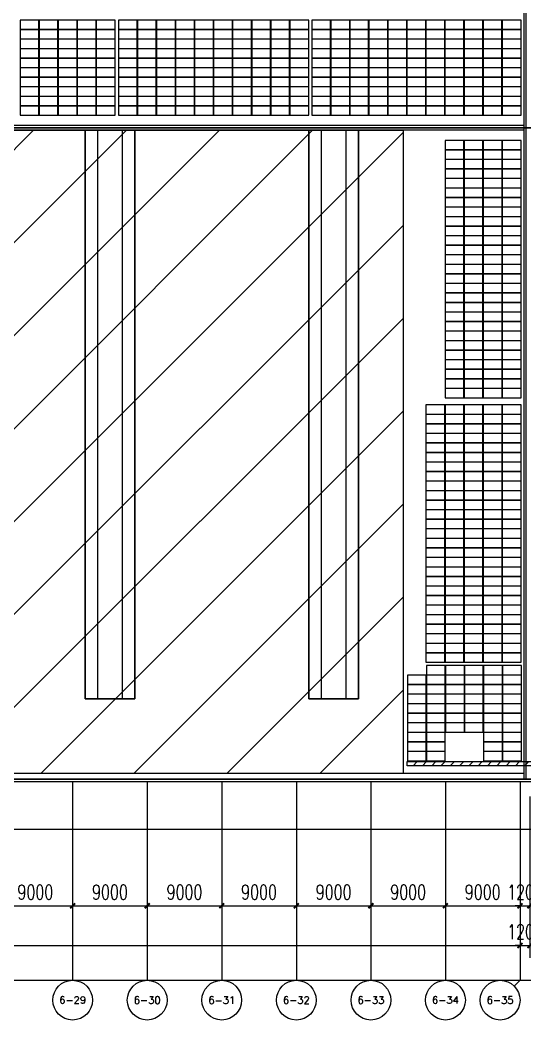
# Model space of a CAD drawing. Header units: millimetres. Extents: x 1218 to 2690, y 1163 to 1758.
# Drawn here: x 2329.3 to 2390.2, y 1307.3 to 1428.2 of the extents above; entities that cross this region are included whole.
import ezdxf
from ezdxf.enums import TextEntityAlignment as Align

# ---------------------------------------------------------------- set-up
doc = ezdxf.new("R2010")
doc.units = ezdxf.units.MM
for name, color, linetype in [('AXIS', 3, 'Continuous'), ('AXIS_TEXT', 7, 'Continuous'), ('PUB_DIM', 3, 'Continuous'), ('WALL', 9, 'Continuous'), ('单元区域外轮廓', 7, 'ByLayer'), ('屋脊线', 7, 'ByLayer'), ('电缆通道', 7, 'ByLayer'), ('组件', 7, 'ByLayer'), ('运维走道板', 1, 'Continuous'), ('障碍物', 7, 'ByLayer')]:
    doc.layers.add(name, color=color, linetype=linetype)
doc.styles.add('_TCH_AXIS', font='COMPLEX', dxfattribs={"bigfont": 'GBCBIG'})
doc.styles.add('_TCH_DIM_T3', font='SIMPLEX', dxfattribs={"width": 0.705882, "bigfont": 'GBCBIG'})
doc.styles.add('COMPLEX', font='COMPLEX')
doc.dimstyles.new('_TCH_ARCH&&600', dxfattribs={"dimtxt": 1785, "dimasz": 600, "dimexe": 1500, "dimexo": 1800, "dimgap": 757.5, "dimtad": 1, "dimdec": 0, "dimtxsty": '_TCH_DIM_T3', "dimblk": 'ARCHTICK', "dimcen": 2.5, "dimclrt": 7, "dimazin": 2, "dimtfac": 1, "dimtdec": 0, "dimtix": 1, "dimtmove": 2, "dimatfit": 3})

# ---------------------------------------------------------------- blocks, each defined once
blk = doc.blocks.new('_ArchTick')
at = {"color": 0, "linetype": 'ByBlock', "const_width": 0.4}
blk.add_lwpolyline([(-0.5, -0.5), (0.5, 0.5)], dxfattribs=at)
blk = doc.blocks.new('*D368')
at = {"layer": 'AXIS', "color": 0, "lineweight": -2, "transparency": 16777216}
for p, q in [((876160, 1863304), (876160, 1843804)), ((1182160, 1863304), (1182160, 1843804)), ((876160, 1845304), (1182160, 1845304))]:
    blk.add_line(p, q, dxfattribs=at)
at = {"layer": 'Defpoints', "color": 0, "transparency": 16777216}
for p in [(876160, 1865104), (1182160, 1865104), (1182160, 1845304)]:
    blk.add_point(p, dxfattribs=at)
at = {"layer": 'AXIS', "color": 0, "lineweight": -2, "transparency": 16777216, "xscale": 600, "yscale": 600, "zscale": 600, "rotation": 180}
blk.add_blockref('_ArchTick', (876160, 1845304), dxfattribs=at)
at = {"layer": 'AXIS', "color": 0, "lineweight": -2, "transparency": 16777216, "xscale": 600, "yscale": 600, "zscale": 600}
blk.add_blockref('_ArchTick', (1182160, 1845304), dxfattribs=at)
at = {"layer": 'AXIS', "color": 7, "transparency": 16777216, "insert": (1029160, 1846954), "char_height": 1785, "attachment_point": 5, "style": '_TCH_DIM_T3'}
blk.add_mtext('\\A1;306000', dxfattribs=at)
blk = doc.blocks.new('*D64')
at = {"layer": 'AXIS', "color": 0, "lineweight": -2, "transparency": 16777216}
for p, q in [((1119160, 1863304), (1119160, 1848604)), ((1128160, 1863304), (1128160, 1848604)), ((1119160, 1850104), (1128160, 1850104))]:
    blk.add_line(p, q, dxfattribs=at)
at = {"layer": 'Defpoints', "color": 0, "transparency": 16777216}
for p in [(1119160, 1865104), (1128160, 1865104), (1128160, 1850104)]:
    blk.add_point(p, dxfattribs=at)
at = {"layer": 'AXIS', "color": 0, "lineweight": -2, "transparency": 16777216, "xscale": 600, "yscale": 600, "zscale": 600, "rotation": 180}
blk.add_blockref('_ArchTick', (1119160, 1850104), dxfattribs=at)
at = {"layer": 'AXIS', "color": 0, "lineweight": -2, "transparency": 16777216, "xscale": 600, "yscale": 600, "zscale": 600}
blk.add_blockref('_ArchTick', (1128160, 1850104), dxfattribs=at)
at = {"layer": 'AXIS', "color": 7, "transparency": 16777216, "insert": (1123660, 1851754), "char_height": 1785, "attachment_point": 5, "style": '_TCH_DIM_T3'}
blk.add_mtext('\\A1;9000', dxfattribs=at)
blk = doc.blocks.new('*D65')
at = {"layer": 'AXIS', "color": 0, "lineweight": -2, "transparency": 16777216}
for p, q in [((1128160, 1863304), (1128160, 1848604)), ((1137160, 1863304), (1137160, 1848604)), ((1128160, 1850104), (1137160, 1850104))]:
    blk.add_line(p, q, dxfattribs=at)
at = {"layer": 'Defpoints', "color": 0, "transparency": 16777216}
for p in [(1128160, 1865104), (1137160, 1865104), (1137160, 1850104)]:
    blk.add_point(p, dxfattribs=at)
at = {"layer": 'AXIS', "color": 0, "lineweight": -2, "transparency": 16777216, "xscale": 600, "yscale": 600, "zscale": 600, "rotation": 180}
blk.add_blockref('_ArchTick', (1128160, 1850104), dxfattribs=at)
at = {"layer": 'AXIS', "color": 0, "lineweight": -2, "transparency": 16777216, "xscale": 600, "yscale": 600, "zscale": 600}
blk.add_blockref('_ArchTick', (1137160, 1850104), dxfattribs=at)
at = {"layer": 'AXIS', "color": 7, "transparency": 16777216, "insert": (1132660, 1851754), "char_height": 1785, "attachment_point": 5, "style": '_TCH_DIM_T3'}
blk.add_mtext('\\A1;9000', dxfattribs=at)
blk = doc.blocks.new('*D66')
at = {"layer": 'AXIS', "color": 0, "lineweight": -2, "transparency": 16777216}
for p, q in [((1137160, 1863304), (1137160, 1848604)), ((1146160, 1863304), (1146160, 1848604)), ((1137160, 1850104), (1146160, 1850104))]:
    blk.add_line(p, q, dxfattribs=at)
at = {"layer": 'Defpoints', "color": 0, "transparency": 16777216}
for p in [(1137160, 1865104), (1146160, 1865104), (1146160, 1850104)]:
    blk.add_point(p, dxfattribs=at)
at = {"layer": 'AXIS', "color": 0, "lineweight": -2, "transparency": 16777216, "xscale": 600, "yscale": 600, "zscale": 600, "rotation": 180}
blk.add_blockref('_ArchTick', (1137160, 1850104), dxfattribs=at)
at = {"layer": 'AXIS', "color": 0, "lineweight": -2, "transparency": 16777216, "xscale": 600, "yscale": 600, "zscale": 600}
blk.add_blockref('_ArchTick', (1146160, 1850104), dxfattribs=at)
at = {"layer": 'AXIS', "color": 7, "transparency": 16777216, "insert": (1141660, 1851754), "char_height": 1785, "attachment_point": 5, "style": '_TCH_DIM_T3'}
blk.add_mtext('\\A1;9000', dxfattribs=at)
blk = doc.blocks.new('*D67')
at = {"layer": 'AXIS', "color": 0, "lineweight": -2, "transparency": 16777216}
for p, q in [((1146160, 1863304), (1146160, 1848604)), ((1155160, 1863304), (1155160, 1848604)), ((1146160, 1850104), (1155160, 1850104))]:
    blk.add_line(p, q, dxfattribs=at)
at = {"layer": 'Defpoints', "color": 0, "transparency": 16777216}
for p in [(1146160, 1865104), (1155160, 1865104), (1155160, 1850104)]:
    blk.add_point(p, dxfattribs=at)
at = {"layer": 'AXIS', "color": 0, "lineweight": -2, "transparency": 16777216, "xscale": 600, "yscale": 600, "zscale": 600, "rotation": 180}
blk.add_blockref('_ArchTick', (1146160, 1850104), dxfattribs=at)
at = {"layer": 'AXIS', "color": 0, "lineweight": -2, "transparency": 16777216, "xscale": 600, "yscale": 600, "zscale": 600}
blk.add_blockref('_ArchTick', (1155160, 1850104), dxfattribs=at)
at = {"layer": 'AXIS', "color": 7, "transparency": 16777216, "insert": (1150660, 1851754), "char_height": 1785, "attachment_point": 5, "style": '_TCH_DIM_T3'}
blk.add_mtext('\\A1;9000', dxfattribs=at)
blk = doc.blocks.new('*D68')
at = {"layer": 'AXIS', "color": 0, "lineweight": -2, "transparency": 16777216}
for p, q in [((1155160, 1863304), (1155160, 1848604)), ((1164160, 1863304), (1164160, 1848604)), ((1155160, 1850104), (1164160, 1850104))]:
    blk.add_line(p, q, dxfattribs=at)
at = {"layer": 'Defpoints', "color": 0, "transparency": 16777216}
for p in [(1155160, 1865104), (1164160, 1865104), (1164160, 1850104)]:
    blk.add_point(p, dxfattribs=at)
at = {"layer": 'AXIS', "color": 0, "lineweight": -2, "transparency": 16777216, "xscale": 600, "yscale": 600, "zscale": 600, "rotation": 180}
blk.add_blockref('_ArchTick', (1155160, 1850104), dxfattribs=at)
at = {"layer": 'AXIS', "color": 0, "lineweight": -2, "transparency": 16777216, "xscale": 600, "yscale": 600, "zscale": 600}
blk.add_blockref('_ArchTick', (1164160, 1850104), dxfattribs=at)
at = {"layer": 'AXIS', "color": 7, "transparency": 16777216, "insert": (1159660, 1851754), "char_height": 1785, "attachment_point": 5, "style": '_TCH_DIM_T3'}
blk.add_mtext('\\A1;9000', dxfattribs=at)
blk = doc.blocks.new('*D69')
at = {"layer": 'AXIS', "color": 0, "lineweight": -2, "transparency": 16777216}
for p, q in [((1164160, 1863304), (1164160, 1848604)), ((1173160, 1863304), (1173160, 1848604)), ((1164160, 1850104), (1173160, 1850104))]:
    blk.add_line(p, q, dxfattribs=at)
at = {"layer": 'Defpoints', "color": 0, "transparency": 16777216}
for p in [(1164160, 1865104), (1173160, 1865104), (1173160, 1850104)]:
    blk.add_point(p, dxfattribs=at)
at = {"layer": 'AXIS', "color": 0, "lineweight": -2, "transparency": 16777216, "xscale": 600, "yscale": 600, "zscale": 600, "rotation": 180}
blk.add_blockref('_ArchTick', (1164160, 1850104), dxfattribs=at)
at = {"layer": 'AXIS', "color": 0, "lineweight": -2, "transparency": 16777216, "xscale": 600, "yscale": 600, "zscale": 600}
blk.add_blockref('_ArchTick', (1173160, 1850104), dxfattribs=at)
at = {"layer": 'AXIS', "color": 7, "transparency": 16777216, "insert": (1168660, 1851754), "char_height": 1785, "attachment_point": 5, "style": '_TCH_DIM_T3'}
blk.add_mtext('\\A1;9000', dxfattribs=at)
blk = doc.blocks.new('*D70')
at = {"layer": 'AXIS', "color": 0, "lineweight": -2, "transparency": 16777216}
for p, q in [((1173160, 1863304), (1173160, 1848604)), ((1182160, 1863304), (1182160, 1848604)), ((1173160, 1850104), (1182160, 1850104))]:
    blk.add_line(p, q, dxfattribs=at)
at = {"layer": 'Defpoints', "color": 0, "transparency": 16777216}
for p in [(1173160, 1865104), (1182160, 1865104), (1182160, 1850104)]:
    blk.add_point(p, dxfattribs=at)
at = {"layer": 'AXIS', "color": 0, "lineweight": -2, "transparency": 16777216, "xscale": 600, "yscale": 600, "zscale": 600, "rotation": 180}
blk.add_blockref('_ArchTick', (1173160, 1850104), dxfattribs=at)
at = {"layer": 'AXIS', "color": 0, "lineweight": -2, "transparency": 16777216, "xscale": 600, "yscale": 600, "zscale": 600}
blk.add_blockref('_ArchTick', (1182160, 1850104), dxfattribs=at)
at = {"layer": 'AXIS', "color": 7, "transparency": 16777216, "insert": (1177660, 1851754), "char_height": 1785, "attachment_point": 5, "style": '_TCH_DIM_T3'}
blk.add_mtext('\\A1;9000', dxfattribs=at)
blk = doc.blocks.new('*D128')
at = {"layer": 'Defpoints', "color": 0, "transparency": 16777216}
for p in [(1182160, 1865104), (1183360, 1865104), (1183360, 1850104)]:
    blk.add_point(p, dxfattribs=at)
at = {"layer": 'PUB_DIM', "color": 0, "lineweight": -2, "transparency": 16777216}
for p, q in [((1182160, 1863304), (1182160, 1848604)), ((1183360, 1863304), (1183360, 1848604)), ((1182160, 1850104), (1181560, 1850104)), ((1182160, 1850104), (1183360, 1850104)), ((1183360, 1850104), (1183960, 1850104))]:
    blk.add_line(p, q, dxfattribs=at)
at = {"layer": 'PUB_DIM', "color": 0, "lineweight": -2, "transparency": 16777216, "xscale": 600, "yscale": 600, "zscale": 600}
blk.add_blockref('_ArchTick', (1182160, 1850104), dxfattribs=at)
at = {"layer": 'PUB_DIM', "color": 0, "lineweight": -2, "transparency": 16777216, "xscale": 600, "yscale": 600, "zscale": 600, "rotation": 180}
blk.add_blockref('_ArchTick', (1183360, 1850104), dxfattribs=at)
at = {"layer": 'PUB_DIM', "color": 7, "transparency": 16777216, "insert": (1182760, 1851754), "char_height": 1785, "attachment_point": 5, "style": '_TCH_DIM_T3'}
blk.add_mtext('\\A1;1200', dxfattribs=at)
blk = doc.blocks.new('*D129')
at = {"layer": 'Defpoints', "color": 0, "transparency": 16777216}
for p in [(1182160, 1865104), (1183360, 1865104), (1183360, 1845304)]:
    blk.add_point(p, dxfattribs=at)
at = {"layer": 'PUB_DIM', "color": 0, "lineweight": -2, "transparency": 16777216}
for p, q in [((1182160, 1863304), (1182160, 1843804)), ((1183360, 1863304), (1183360, 1843804)), ((1182160, 1845304), (1181560, 1845304)), ((1182160, 1845304), (1183360, 1845304)), ((1183360, 1845304), (1183960, 1845304))]:
    blk.add_line(p, q, dxfattribs=at)
at = {"layer": 'PUB_DIM', "color": 0, "lineweight": -2, "transparency": 16777216, "xscale": 600, "yscale": 600, "zscale": 600}
blk.add_blockref('_ArchTick', (1182160, 1845304), dxfattribs=at)
at = {"layer": 'PUB_DIM', "color": 0, "lineweight": -2, "transparency": 16777216, "xscale": 600, "yscale": 600, "zscale": 600, "rotation": 180}
blk.add_blockref('_ArchTick', (1183360, 1845304), dxfattribs=at)
at = {"layer": 'PUB_DIM', "color": 7, "transparency": 16777216, "insert": (1182760, 1846954), "char_height": 1785, "attachment_point": 5, "style": '_TCH_DIM_T3'}
blk.add_mtext('\\A1;1200', dxfattribs=at)
blk = doc.blocks.new('*D152')
at = {"layer": 'Defpoints', "color": 0, "transparency": 16777216}
for p in [(78160, 1865104), (1243360, 1865104), (1243360, 1841104)]:
    blk.add_point(p, dxfattribs=at)
at = {"layer": 'PUB_DIM', "color": 0, "lineweight": -2, "transparency": 16777216}
for p, q in [((78160, 1863304), (78160, 1839604)), ((1243360, 1863304), (1243360, 1839604)), ((78160, 1841104), (1243360, 1841104))]:
    blk.add_line(p, q, dxfattribs=at)
at = {"layer": 'PUB_DIM', "color": 0, "lineweight": -2, "transparency": 16777216, "xscale": 600, "yscale": 600, "zscale": 600, "rotation": 180}
blk.add_blockref('_ArchTick', (78160, 1841104), dxfattribs=at)
at = {"layer": 'PUB_DIM', "color": 0, "lineweight": -2, "transparency": 16777216, "xscale": 600, "yscale": 600, "zscale": 600}
blk.add_blockref('_ArchTick', (1243360, 1841104), dxfattribs=at)
at = {"layer": 'PUB_DIM', "color": 7, "transparency": 16777216, "insert": (660760, 1842754), "char_height": 1785, "attachment_point": 5, "style": '_TCH_DIM_T3'}
blk.add_mtext('\\A1;1165200', dxfattribs=at)
blk = doc.blocks.new('_AXISO')
blk.add_circle((0, 0), 0.5)
at = {"layer": 'AXIS_TEXT', "style": 'COMPLEX', "width": 1.041667}
blk.add_attdef('A', text='', height=0.56, dxfattribs=at).set_placement((-0.25, -0.28), (0.25, -0.28), align=Align.FIT)
blk = doc.blocks.new('*D483')
at = {"layer": 'AXIS', "color": 0, "lineweight": -2, "transparency": 16777216}
for p, q in [((876160, 1863304), (876160, 1843804)), ((1182160, 1863304), (1182160, 1843804)), ((876160, 1845304), (1182160, 1845304))]:
    blk.add_line(p, q, dxfattribs=at)
at = {"layer": 'Defpoints', "color": 0, "transparency": 16777216}
for p in [(876160, 1865104), (1182160, 1865104), (1182160, 1845304)]:
    blk.add_point(p, dxfattribs=at)
at = {"layer": 'AXIS', "color": 0, "lineweight": -2, "transparency": 16777216, "xscale": 600, "yscale": 600, "zscale": 600, "rotation": 180}
blk.add_blockref('_ArchTick', (876160, 1845304), dxfattribs=at)
at = {"layer": 'AXIS', "color": 0, "lineweight": -2, "transparency": 16777216, "xscale": 600, "yscale": 600, "zscale": 600}
blk.add_blockref('_ArchTick', (1182160, 1845304), dxfattribs=at)
at = {"layer": 'AXIS', "color": 7, "transparency": 16777216, "insert": (1029160, 1846954), "char_height": 1785, "attachment_point": 5, "style": '_TCH_DIM_T3'}
blk.add_mtext('\\A1;306000', dxfattribs=at)
blk = doc.blocks.new('*D511')
at = {"layer": 'AXIS', "color": 0, "lineweight": -2, "transparency": 16777216}
for p, q in [((1119160, 1863304), (1119160, 1848604)), ((1128160, 1863304), (1128160, 1848604)), ((1119160, 1850104), (1128160, 1850104))]:
    blk.add_line(p, q, dxfattribs=at)
at = {"layer": 'Defpoints', "color": 0, "transparency": 16777216}
for p in [(1119160, 1865104), (1128160, 1865104), (1128160, 1850104)]:
    blk.add_point(p, dxfattribs=at)
at = {"layer": 'AXIS', "color": 0, "lineweight": -2, "transparency": 16777216, "xscale": 600, "yscale": 600, "zscale": 600, "rotation": 180}
blk.add_blockref('_ArchTick', (1119160, 1850104), dxfattribs=at)
at = {"layer": 'AXIS', "color": 0, "lineweight": -2, "transparency": 16777216, "xscale": 600, "yscale": 600, "zscale": 600}
blk.add_blockref('_ArchTick', (1128160, 1850104), dxfattribs=at)
at = {"layer": 'AXIS', "color": 7, "transparency": 16777216, "insert": (1123660, 1851754), "char_height": 1785, "attachment_point": 5, "style": '_TCH_DIM_T3'}
blk.add_mtext('\\A1;9000', dxfattribs=at)
blk = doc.blocks.new('*D512')
at = {"layer": 'AXIS', "color": 0, "lineweight": -2, "transparency": 16777216}
for p, q in [((1128160, 1863304), (1128160, 1848604)), ((1137160, 1863304), (1137160, 1848604)), ((1128160, 1850104), (1137160, 1850104))]:
    blk.add_line(p, q, dxfattribs=at)
at = {"layer": 'Defpoints', "color": 0, "transparency": 16777216}
for p in [(1128160, 1865104), (1137160, 1865104), (1137160, 1850104)]:
    blk.add_point(p, dxfattribs=at)
at = {"layer": 'AXIS', "color": 0, "lineweight": -2, "transparency": 16777216, "xscale": 600, "yscale": 600, "zscale": 600, "rotation": 180}
blk.add_blockref('_ArchTick', (1128160, 1850104), dxfattribs=at)
at = {"layer": 'AXIS', "color": 0, "lineweight": -2, "transparency": 16777216, "xscale": 600, "yscale": 600, "zscale": 600}
blk.add_blockref('_ArchTick', (1137160, 1850104), dxfattribs=at)
at = {"layer": 'AXIS', "color": 7, "transparency": 16777216, "insert": (1132660, 1851754), "char_height": 1785, "attachment_point": 5, "style": '_TCH_DIM_T3'}
blk.add_mtext('\\A1;9000', dxfattribs=at)
blk = doc.blocks.new('*D513')
at = {"layer": 'AXIS', "color": 0, "lineweight": -2, "transparency": 16777216}
for p, q in [((1137160, 1863304), (1137160, 1848604)), ((1146160, 1863304), (1146160, 1848604)), ((1137160, 1850104), (1146160, 1850104))]:
    blk.add_line(p, q, dxfattribs=at)
at = {"layer": 'Defpoints', "color": 0, "transparency": 16777216}
for p in [(1137160, 1865104), (1146160, 1865104), (1146160, 1850104)]:
    blk.add_point(p, dxfattribs=at)
at = {"layer": 'AXIS', "color": 0, "lineweight": -2, "transparency": 16777216, "xscale": 600, "yscale": 600, "zscale": 600, "rotation": 180}
blk.add_blockref('_ArchTick', (1137160, 1850104), dxfattribs=at)
at = {"layer": 'AXIS', "color": 0, "lineweight": -2, "transparency": 16777216, "xscale": 600, "yscale": 600, "zscale": 600}
blk.add_blockref('_ArchTick', (1146160, 1850104), dxfattribs=at)
at = {"layer": 'AXIS', "color": 7, "transparency": 16777216, "insert": (1141660, 1851754), "char_height": 1785, "attachment_point": 5, "style": '_TCH_DIM_T3'}
blk.add_mtext('\\A1;9000', dxfattribs=at)
blk = doc.blocks.new('*D514')
at = {"layer": 'AXIS', "color": 0, "lineweight": -2, "transparency": 16777216}
for p, q in [((1146160, 1863304), (1146160, 1848604)), ((1155160, 1863304), (1155160, 1848604)), ((1146160, 1850104), (1155160, 1850104))]:
    blk.add_line(p, q, dxfattribs=at)
at = {"layer": 'Defpoints', "color": 0, "transparency": 16777216}
for p in [(1146160, 1865104), (1155160, 1865104), (1155160, 1850104)]:
    blk.add_point(p, dxfattribs=at)
at = {"layer": 'AXIS', "color": 0, "lineweight": -2, "transparency": 16777216, "xscale": 600, "yscale": 600, "zscale": 600, "rotation": 180}
blk.add_blockref('_ArchTick', (1146160, 1850104), dxfattribs=at)
at = {"layer": 'AXIS', "color": 0, "lineweight": -2, "transparency": 16777216, "xscale": 600, "yscale": 600, "zscale": 600}
blk.add_blockref('_ArchTick', (1155160, 1850104), dxfattribs=at)
at = {"layer": 'AXIS', "color": 7, "transparency": 16777216, "insert": (1150660, 1851754), "char_height": 1785, "attachment_point": 5, "style": '_TCH_DIM_T3'}
blk.add_mtext('\\A1;9000', dxfattribs=at)
blk = doc.blocks.new('*D515')
at = {"layer": 'AXIS', "color": 0, "lineweight": -2, "transparency": 16777216}
for p, q in [((1155160, 1863304), (1155160, 1848604)), ((1164160, 1863304), (1164160, 1848604)), ((1155160, 1850104), (1164160, 1850104))]:
    blk.add_line(p, q, dxfattribs=at)
at = {"layer": 'Defpoints', "color": 0, "transparency": 16777216}
for p in [(1155160, 1865104), (1164160, 1865104), (1164160, 1850104)]:
    blk.add_point(p, dxfattribs=at)
at = {"layer": 'AXIS', "color": 0, "lineweight": -2, "transparency": 16777216, "xscale": 600, "yscale": 600, "zscale": 600, "rotation": 180}
blk.add_blockref('_ArchTick', (1155160, 1850104), dxfattribs=at)
at = {"layer": 'AXIS', "color": 0, "lineweight": -2, "transparency": 16777216, "xscale": 600, "yscale": 600, "zscale": 600}
blk.add_blockref('_ArchTick', (1164160, 1850104), dxfattribs=at)
at = {"layer": 'AXIS', "color": 7, "transparency": 16777216, "insert": (1159660, 1851754), "char_height": 1785, "attachment_point": 5, "style": '_TCH_DIM_T3'}
blk.add_mtext('\\A1;9000', dxfattribs=at)
blk = doc.blocks.new('*D516')
at = {"layer": 'AXIS', "color": 0, "lineweight": -2, "transparency": 16777216}
for p, q in [((1164160, 1863304), (1164160, 1848604)), ((1173160, 1863304), (1173160, 1848604)), ((1164160, 1850104), (1173160, 1850104))]:
    blk.add_line(p, q, dxfattribs=at)
at = {"layer": 'Defpoints', "color": 0, "transparency": 16777216}
for p in [(1164160, 1865104), (1173160, 1865104), (1173160, 1850104)]:
    blk.add_point(p, dxfattribs=at)
at = {"layer": 'AXIS', "color": 0, "lineweight": -2, "transparency": 16777216, "xscale": 600, "yscale": 600, "zscale": 600, "rotation": 180}
blk.add_blockref('_ArchTick', (1164160, 1850104), dxfattribs=at)
at = {"layer": 'AXIS', "color": 0, "lineweight": -2, "transparency": 16777216, "xscale": 600, "yscale": 600, "zscale": 600}
blk.add_blockref('_ArchTick', (1173160, 1850104), dxfattribs=at)
at = {"layer": 'AXIS', "color": 7, "transparency": 16777216, "insert": (1168660, 1851754), "char_height": 1785, "attachment_point": 5, "style": '_TCH_DIM_T3'}
blk.add_mtext('\\A1;9000', dxfattribs=at)
blk = doc.blocks.new('*D517')
at = {"layer": 'AXIS', "color": 0, "lineweight": -2, "transparency": 16777216}
for p, q in [((1173160, 1863304), (1173160, 1848604)), ((1182160, 1863304), (1182160, 1848604)), ((1173160, 1850104), (1182160, 1850104))]:
    blk.add_line(p, q, dxfattribs=at)
at = {"layer": 'Defpoints', "color": 0, "transparency": 16777216}
for p in [(1173160, 1865104), (1182160, 1865104), (1182160, 1850104)]:
    blk.add_point(p, dxfattribs=at)
at = {"layer": 'AXIS', "color": 0, "lineweight": -2, "transparency": 16777216, "xscale": 600, "yscale": 600, "zscale": 600, "rotation": 180}
blk.add_blockref('_ArchTick', (1173160, 1850104), dxfattribs=at)
at = {"layer": 'AXIS', "color": 0, "lineweight": -2, "transparency": 16777216, "xscale": 600, "yscale": 600, "zscale": 600}
blk.add_blockref('_ArchTick', (1182160, 1850104), dxfattribs=at)
at = {"layer": 'AXIS', "color": 7, "transparency": 16777216, "insert": (1177660, 1851754), "char_height": 1785, "attachment_point": 5, "style": '_TCH_DIM_T3'}
blk.add_mtext('\\A1;9000', dxfattribs=at)
blk = doc.blocks.new('*D545')
at = {"layer": 'Defpoints', "color": 0, "transparency": 16777216}
for p in [(1182160, 1865104), (1183360, 1865104), (1183360, 1850104)]:
    blk.add_point(p, dxfattribs=at)
at = {"layer": 'PUB_DIM', "color": 0, "lineweight": -2, "transparency": 16777216}
for p, q in [((1182160, 1863304), (1182160, 1848604)), ((1183360, 1863304), (1183360, 1848604)), ((1182160, 1850104), (1181560, 1850104)), ((1182160, 1850104), (1183360, 1850104)), ((1183360, 1850104), (1183960, 1850104))]:
    blk.add_line(p, q, dxfattribs=at)
at = {"layer": 'PUB_DIM', "color": 0, "lineweight": -2, "transparency": 16777216, "xscale": 600, "yscale": 600, "zscale": 600}
blk.add_blockref('_ArchTick', (1182160, 1850104), dxfattribs=at)
at = {"layer": 'PUB_DIM', "color": 0, "lineweight": -2, "transparency": 16777216, "xscale": 600, "yscale": 600, "zscale": 600, "rotation": 180}
blk.add_blockref('_ArchTick', (1183360, 1850104), dxfattribs=at)
at = {"layer": 'PUB_DIM', "color": 7, "transparency": 16777216, "insert": (1182760, 1851754), "char_height": 1785, "attachment_point": 5, "style": '_TCH_DIM_T3'}
blk.add_mtext('\\A1;1200', dxfattribs=at)
blk = doc.blocks.new('*D546')
at = {"layer": 'Defpoints', "color": 0, "transparency": 16777216}
for p in [(1182160, 1865104), (1183360, 1865104), (1183360, 1845304)]:
    blk.add_point(p, dxfattribs=at)
at = {"layer": 'PUB_DIM', "color": 0, "lineweight": -2, "transparency": 16777216}
for p, q in [((1182160, 1863304), (1182160, 1843804)), ((1183360, 1863304), (1183360, 1843804)), ((1182160, 1845304), (1181560, 1845304)), ((1182160, 1845304), (1183360, 1845304)), ((1183360, 1845304), (1183960, 1845304))]:
    blk.add_line(p, q, dxfattribs=at)
at = {"layer": 'PUB_DIM', "color": 0, "lineweight": -2, "transparency": 16777216, "xscale": 600, "yscale": 600, "zscale": 600}
blk.add_blockref('_ArchTick', (1182160, 1845304), dxfattribs=at)
at = {"layer": 'PUB_DIM', "color": 0, "lineweight": -2, "transparency": 16777216, "xscale": 600, "yscale": 600, "zscale": 600, "rotation": 180}
blk.add_blockref('_ArchTick', (1183360, 1845304), dxfattribs=at)
at = {"layer": 'PUB_DIM', "color": 7, "transparency": 16777216, "insert": (1182760, 1846954), "char_height": 1785, "attachment_point": 5, "style": '_TCH_DIM_T3'}
blk.add_mtext('\\A1;1200', dxfattribs=at)
blk = doc.blocks.new('*D569')
at = {"layer": 'Defpoints', "color": 0, "transparency": 16777216}
for p in [(78160, 1865104), (1243360, 1865104), (1243360, 1841104)]:
    blk.add_point(p, dxfattribs=at)
at = {"layer": 'PUB_DIM', "color": 0, "lineweight": -2, "transparency": 16777216}
for p, q in [((78160, 1863304), (78160, 1839604)), ((1243360, 1863304), (1243360, 1839604)), ((78160, 1841104), (1243360, 1841104))]:
    blk.add_line(p, q, dxfattribs=at)
at = {"layer": 'PUB_DIM', "color": 0, "lineweight": -2, "transparency": 16777216, "xscale": 600, "yscale": 600, "zscale": 600, "rotation": 180}
blk.add_blockref('_ArchTick', (78160, 1841104), dxfattribs=at)
at = {"layer": 'PUB_DIM', "color": 0, "lineweight": -2, "transparency": 16777216, "xscale": 600, "yscale": 600, "zscale": 600}
blk.add_blockref('_ArchTick', (1243360, 1841104), dxfattribs=at)
at = {"layer": 'PUB_DIM', "color": 7, "transparency": 16777216, "insert": (660760, 1842754), "char_height": 1785, "attachment_point": 5, "style": '_TCH_DIM_T3'}
blk.add_mtext('\\A1;1165200', dxfattribs=at)
blk = doc.blocks.new('*U582')
at = {"layer": '单元区域外轮廓', "color": 2}
blk.add_polyline3d([(582600, -78700, 12000), (-582600, -78700, 12000), (-582600, 78700, 12000), (582600, 78700, 12000)], close=True, dxfattribs=at)
at = {"flags": 1}
for tag in ['unit_id', 'unit_name', 'parapet_height', 'ground_elevation', 'is_enable_parapet']:
    blk.add_attdef(tag, (0, 0), '', height=2.5, dxfattribs=at)
blk = doc.blocks.new('*U583')
at = {"layer": '屋脊线', "color": 30}
for p, q in [((582600, 0, 16000), (-582600, 0, 16000)), ((-582600, -78700, 12000), (582600, -78700, 12000))]:
    blk.add_line(p, q, dxfattribs=at)
at = {"flags": 1}
for tag in ['unit_id', 'unit_name']:
    blk.add_attdef(tag, (0, 0), '', height=2.5, dxfattribs=at)
blk = doc.blocks.new('*U584')
at = {"color": 0}
blk.add_polyline3d([(0, 0, 0), (228, 0, 0), (228, 113, 6), (0, 113, 6)], close=True, dxfattribs=at)
at = {"flags": 1}
for tag in ['silicon-material', 'panel-length', 'panel-width', 'panel-height', 'mounting-hole-spacing1', 'mounting-hole-spacing2', 'userid', 'module-material', 'theme', 'name', 'vmpo', 'voco', 'pmax', 'company-name', 'note', 'id', 'impo', 'isco']:
    blk.add_attdef(tag, (0, 0), '', height=2.5, dxfattribs=at)
blk = doc.blocks.new('*U585')
at = {"layer": '组件', "color": 203}
for p in [(51235, -266, 1597), (51465, -266, 1597), (51695, -266, 1597), (51924, -266, 1597), (51235, -381, 1591), (51465, -381, 1591), (51695, -381, 1591), (51924, -381, 1591), (51235, -496, 1585), (51465, -496, 1585), (51695, -496, 1585), (51924, -496, 1585), (51235, -611, 1579), (51465, -611, 1579), (51695, -611, 1579), (51924, -611, 1579), (51235, -727, 1573), (51465, -727, 1573), (51695, -727, 1573), (51924, -727, 1573), (51235, -842, 1567), (51235, -957, 1561), (51465, -842, 1567), (51465, -957, 1561), (51695, -842, 1567), (51695, -957, 1561), (51924, -842, 1567), (51924, -957, 1561), (51235, -1072, 1556), (51465, -1072, 1556), (51695, -1072, 1556), (51924, -1072, 1556), (51235, -1188, 1550), (51465, -1188, 1550), (51695, -1188, 1550), (51924, -1188, 1550), (51235, -1303, 1544), (51465, -1303, 1544), (51695, -1303, 1544), (51924, -1303, 1544), (51235, -1418, 1538), (51465, -1418, 1538), (51695, -1418, 1538), (51924, -1418, 1538), (51235, -1533, 1532), (51465, -1533, 1532), (51695, -1533, 1532), (51924, -1533, 1532), (51235, -1649, 1526), (51465, -1649, 1526), (51695, -1649, 1526), (51924, -1649, 1526), (51235, -1764, 1520), (51465, -1764, 1520), (51695, -1764, 1520), (51924, -1764, 1520), (51235, -1879, 1514), (51465, -1879, 1514), (51695, -1879, 1514), (51924, -1879, 1514), (51235, -1994, 1509), (51465, -1994, 1509), (51695, -1994, 1509), (51924, -1994, 1509), (51235, -2110, 1503), (51465, -2110, 1503), (51695, -2110, 1503), (51924, -2110, 1503), (51235, -2225, 1497), (51465, -2225, 1497), (51695, -2225, 1497), (51924, -2225, 1497), (51235, -2340, 1491), (51465, -2340, 1491), (51695, -2340, 1491), (51924, -2340, 1491), (51235, -2455, 1485), (51465, -2455, 1485), (51695, -2455, 1485), (51924, -2455, 1485), (51235, -2571, 1479), (51465, -2571, 1479), (51695, -2571, 1479), (51924, -2571, 1479), (51235, -2686, 1473), (51465, -2686, 1473), (51695, -2686, 1473), (51924, -2686, 1473), (51235, -2801, 1468), (51465, -2801, 1468), (51695, -2801, 1468), (51924, -2801, 1468), (51235, -2916, 1462), (51465, -2916, 1462), (51695, -2916, 1462), (51924, -2916, 1462), (51235, -3032, 1456), (51465, -3032, 1456), (51695, -3032, 1456), (51924, -3032, 1456), (51235, -3147, 1450), (51465, -3147, 1450), (51695, -3147, 1450), (51924, -3147, 1450), (51235, -3262, 1444), (51465, -3262, 1444), (51695, -3262, 1444), (51924, -3262, 1444), (51005, -3461, 1434), (51235, -3461, 1434), (51465, -3461, 1434), (51695, -3461, 1434), (51924, -3461, 1434), (51005, -3576, 1428), (51235, -3576, 1428), (51465, -3576, 1428), (51695, -3576, 1428), (51924, -3576, 1428), (51005, -3692, 1422), (51235, -3692, 1422), (51465, -3692, 1422), (51695, -3692, 1422), (51924, -3692, 1422), (51005, -3807, 1417), (51235, -3807, 1417), (51465, -3807, 1417), (51695, -3807, 1417), (51924, -3807, 1417), (51005, -3922, 1411), (51235, -3922, 1411), (51465, -3922, 1411), (51695, -3922, 1411), (51924, -3922, 1411), (51005, -4037, 1405), (51235, -4037, 1405), (51465, -4037, 1405), (51695, -4037, 1405), (51924, -4037, 1405), (51005, -4153, 1399), (51235, -4153, 1399), (51465, -4153, 1399), (51695, -4153, 1399), (51924, -4153, 1399), (51005, -4268, 1393), (51235, -4268, 1393), (51465, -4268, 1393), (51695, -4268, 1393), (51924, -4268, 1393), (51005, -4383, 1387), (51235, -4383, 1387), (51465, -4383, 1387), (51695, -4383, 1387), (51924, -4383, 1387), (51005, -4499, 1381), (51235, -4499, 1381), (51465, -4499, 1381), (51695, -4499, 1381), (51924, -4499, 1381), (51005, -4614, 1376), (51235, -4614, 1376), (51465, -4614, 1376), (51695, -4614, 1376), (51924, -4614, 1376), (51005, -4729, 1370), (51235, -4729, 1370), (51465, -4729, 1370), (51695, -4729, 1370), (51924, -4729, 1370), (51005, -4844, 1364), (51235, -4844, 1364), (51465, -4844, 1364), (51695, -4844, 1364), (51924, -4844, 1364), (51005, -4960, 1358), (51235, -4960, 1358), (51465, -4960, 1358), (51695, -4960, 1358), (51924, -4960, 1358), (51005, -5075, 1352), (51235, -5075, 1352), (51465, -5075, 1352), (51695, -5075, 1352), (51924, -5075, 1352), (51005, -5190, 1346), (51005, -5305, 1340), (51235, -5190, 1346), (51235, -5305, 1340), (51465, -5190, 1346), (51465, -5305, 1340), (51695, -5190, 1346), (51695, -5305, 1340), (51924, -5190, 1346), (51924, -5305, 1340), (51005, -5421, 1335), (51235, -5421, 1335), (51465, -5421, 1335), (51695, -5421, 1335), (51924, -5421, 1335), (51005, -5536, 1329), (51235, -5536, 1329), (51465, -5536, 1329), (51695, -5536, 1329), (51924, -5536, 1329), (51005, -5651, 1323), (51235, -5651, 1323), (51465, -5651, 1323), (51695, -5651, 1323), (51924, -5651, 1323), (51005, -5766, 1317), (51235, -5766, 1317), (51465, -5766, 1317), (51695, -5766, 1317), (51924, -5766, 1317), (51005, -5882, 1311), (51235, -5882, 1311), (51465, -5882, 1311), (51695, -5882, 1311), (51924, -5882, 1311), (51005, -5997, 1305), (51235, -5997, 1305), (51465, -5997, 1305), (51695, -5997, 1305), (51924, -5997, 1305), (51005, -6112, 1299), (51235, -6112, 1299), (51465, -6112, 1299), (51695, -6112, 1299), (51924, -6112, 1299), (51005, -6227, 1293), (51235, -6227, 1293), (51465, -6227, 1293), (51695, -6227, 1293), (51924, -6227, 1293), (51005, -6343, 1288), (51235, -6343, 1288), (51465, -6343, 1288), (51695, -6343, 1288), (51924, -6343, 1288), (51005, -6458, 1282), (51235, -6458, 1282), (51465, -6458, 1282), (51695, -6458, 1282), (51924, -6458, 1282), (51010, -6611, 1274), (51240, -6611, 1274), (51469, -6611, 1274), (51699, -6611, 1274), (51929, -6611, 1274), (50780, -6726, 1268), (51010, -6726, 1268), (51240, -6726, 1268), (51469, -6726, 1268), (51699, -6726, 1268), (51929, -6726, 1268), (50780, -6841, 1262), (51010, -6841, 1262), (51240, -6841, 1262), (51469, -6841, 1262), (51699, -6841, 1262), (51929, -6841, 1262), (50780, -6957, 1256), (51010, -6957, 1256), (51240, -6957, 1256), (51469, -6957, 1256), (51699, -6957, 1256), (51929, -6957, 1256), (50780, -7072, 1251), (51010, -7072, 1251), (51240, -7072, 1251), (51469, -7072, 1251), (51699, -7072, 1251), (51929, -7072, 1251), (50780, -7187, 1245), (51010, -7187, 1245), (51240, -7187, 1245), (51469, -7187, 1245), (51699, -7187, 1245), (51929, -7187, 1245), (50780, -7302, 1239), (51010, -7302, 1239), (51240, -7302, 1239), (51469, -7302, 1239), (51699, -7302, 1239), (51929, -7302, 1239), (50780, -7418, 1233), (51010, -7418, 1233), (51699, -7418, 1233), (51929, -7418, 1233), (50780, -7533, 1227), (51010, -7533, 1227), (51699, -7533, 1227), (51929, -7533, 1227), (50780, -7648, 1221), (51010, -7648, 1221), (51699, -7648, 1221), (51929, -7648, 1221)]:
    blk.add_blockref('*U584', p, dxfattribs=at)
at = {"flags": 1}
for tag in ['tilt', 'azimuth', 'mode', 'align', 'array-mode', 'panel-x', 'panel-y', 'offset-x', 'offset-y', 'panel-per-row', 'bracket-type', 'bracket-value', 'row-per-array']:
    blk.add_attdef(tag, (0, 0), '', height=2.5, dxfattribs=at)
blk = doc.blocks.new('*U586')
at = {"color": 0}
blk.add_polyline3d([(0, 0, 0), (-228, 0, 0), (-228, -113, 6), (0, -113, 6)], close=True, dxfattribs=at)
at = {"flags": 1}
for tag in ['silicon-material', 'panel-length', 'panel-width', 'panel-height', 'mounting-hole-spacing1', 'mounting-hole-spacing2', 'userid', 'module-material', 'theme', 'name', 'vmpo', 'voco', 'pmax', 'company-name', 'note', 'id', 'impo', 'isco']:
    blk.add_attdef(tag, (0, 0), '', height=2.5, dxfattribs=at)
blk = doc.blocks.new('*U587')
at = {"layer": '组件', "color": 1}
for p in [(46333, 1300, 1544), (46563, 1300, 1544), (46793, 1300, 1544), (47023, 1300, 1544), (47253, 1300, 1544), (47520, 1300, 1544), (47750, 1300, 1544), (47980, 1300, 1544), (48210, 1300, 1544), (48440, 1300, 1544), (48669, 1300, 1544), (46333, 1185, 1550), (46563, 1185, 1550), (46793, 1185, 1550), (47023, 1185, 1550), (47253, 1185, 1550), (47520, 1185, 1550), (47750, 1185, 1550), (47980, 1185, 1550), (48210, 1185, 1550), (48440, 1185, 1550), (48669, 1185, 1550), (46333, 1070, 1556), (46563, 1070, 1556), (46793, 1070, 1556), (47023, 1070, 1556), (47253, 1070, 1556), (47520, 1070, 1556), (47750, 1070, 1556), (47980, 1070, 1556), (48210, 1070, 1556), (48440, 1070, 1556), (48669, 1070, 1556), (46333, 954, 1562), (46563, 954, 1562), (46793, 954, 1562), (47023, 954, 1562), (47253, 954, 1562), (47520, 954, 1562), (47750, 954, 1562), (47980, 954, 1562), (48210, 954, 1562), (48440, 954, 1562), (48669, 954, 1562), (46333, 839, 1567), (46563, 839, 1567), (46793, 839, 1567), (47023, 839, 1567), (47253, 839, 1567), (47520, 839, 1567), (47750, 839, 1567), (47980, 839, 1567), (48210, 839, 1567), (48440, 839, 1567), (48669, 839, 1567), (46333, 724, 1573), (46333, 609, 1579), (46563, 724, 1573), (46563, 609, 1579), (46793, 724, 1573), (46793, 609, 1579), (47023, 724, 1573), (47023, 609, 1579), (47253, 724, 1573), (47253, 609, 1579), (47520, 724, 1573), (47520, 609, 1579), (47750, 724, 1573), (47750, 609, 1579), (47980, 724, 1573), (47980, 609, 1579), (48210, 724, 1573), (48210, 609, 1579), (48440, 724, 1573), (48440, 609, 1579), (48669, 724, 1573), (48669, 609, 1579), (46333, 493, 1585), (46563, 493, 1585), (46793, 493, 1585), (47023, 493, 1585), (47253, 493, 1585), (47520, 493, 1585), (47750, 493, 1585), (47980, 493, 1585), (48210, 493, 1585), (48440, 493, 1585), (48669, 493, 1585), (46333, 378, 1591), (46563, 378, 1591), (46793, 378, 1591), (47023, 378, 1591), (47253, 378, 1591), (47520, 378, 1591), (47750, 378, 1591), (47980, 378, 1591), (48210, 378, 1591), (48440, 378, 1591), (48669, 378, 1591), (46333, 263, 1597), (46563, 263, 1597), (46793, 263, 1597), (47023, 263, 1597), (47253, 263, 1597), (47520, 263, 1597), (47750, 263, 1597), (47980, 263, 1597), (48210, 263, 1597), (48440, 263, 1597), (48669, 263, 1597)]:
    blk.add_blockref('*U586', p, dxfattribs=at)
at = {"layer": '组件', "color": 100}
for p in [(48899, 1300, 1544), (49129, 1300, 1544), (49359, 1300, 1544), (49589, 1300, 1544), (49854, 1300, 1544), (50084, 1300, 1544), (50313, 1300, 1544), (50543, 1300, 1544), (50773, 1300, 1544), (51003, 1300, 1544), (51233, 1300, 1544), (48899, 1185, 1550), (49129, 1185, 1550), (49359, 1185, 1550), (49589, 1185, 1550), (49854, 1185, 1550), (50084, 1185, 1550), (50313, 1185, 1550), (50543, 1185, 1550), (50773, 1185, 1550), (51003, 1185, 1550), (51233, 1185, 1550), (48899, 1070, 1556), (49129, 1070, 1556), (49359, 1070, 1556), (49589, 1070, 1556), (49854, 1070, 1556), (50084, 1070, 1556), (50313, 1070, 1556), (50543, 1070, 1556), (50773, 1070, 1556), (51003, 1070, 1556), (51233, 1070, 1556), (48899, 954, 1562), (49129, 954, 1562), (49359, 954, 1562), (49589, 954, 1562), (49854, 954, 1562), (50084, 954, 1562), (50313, 954, 1562), (50543, 954, 1562), (50773, 954, 1562), (51003, 954, 1562), (51233, 954, 1562), (48899, 839, 1567), (49129, 839, 1567), (49359, 839, 1567), (49589, 839, 1567), (49854, 839, 1567), (50084, 839, 1567), (50313, 839, 1567), (50543, 839, 1567), (50773, 839, 1567), (51003, 839, 1567), (51233, 839, 1567), (48899, 724, 1573), (48899, 609, 1579), (49129, 724, 1573), (49129, 609, 1579), (49359, 724, 1573), (49359, 609, 1579), (49589, 724, 1573), (49589, 609, 1579), (49854, 724, 1573), (49854, 609, 1579), (50084, 724, 1573), (50084, 609, 1579), (50313, 724, 1573), (50313, 609, 1579), (50543, 724, 1573), (50543, 609, 1579), (50773, 724, 1573), (50773, 609, 1579), (51003, 724, 1573), (51003, 609, 1579), (51233, 724, 1573), (51233, 609, 1579), (48899, 493, 1585), (49129, 493, 1585), (49359, 493, 1585), (49589, 493, 1585), (49854, 493, 1585), (50084, 493, 1585), (50313, 493, 1585), (50543, 493, 1585), (50773, 493, 1585), (51003, 493, 1585), (51233, 493, 1585), (48899, 378, 1591), (49129, 378, 1591), (49359, 378, 1591), (49589, 378, 1591), (49854, 378, 1591), (50084, 378, 1591), (50313, 378, 1591), (50543, 378, 1591), (50773, 378, 1591), (51003, 378, 1591), (51233, 378, 1591), (48899, 263, 1597), (49129, 263, 1597), (49359, 263, 1597), (49589, 263, 1597), (49854, 263, 1597), (50084, 263, 1597), (50313, 263, 1597), (50543, 263, 1597), (50773, 263, 1597), (51003, 263, 1597), (51233, 263, 1597)]:
    blk.add_blockref('*U586', p, dxfattribs=at)
at = {"layer": '组件', "color": 4}
for p in [(51462, 1300, 1544), (51692, 1300, 1544), (51922, 1300, 1544), (52152, 1300, 1544), (51462, 1185, 1550), (51692, 1185, 1550), (51922, 1185, 1550), (52152, 1185, 1550), (51462, 1070, 1556), (51692, 1070, 1556), (51922, 1070, 1556), (52152, 1070, 1556), (51462, 954, 1562), (51692, 954, 1562), (51922, 954, 1562), (52152, 954, 1562), (51462, 839, 1567), (51692, 839, 1567), (51922, 839, 1567), (52152, 839, 1567), (51462, 724, 1573), (51462, 609, 1579), (51692, 724, 1573), (51692, 609, 1579), (51922, 724, 1573), (51922, 609, 1579), (52152, 724, 1573), (52152, 609, 1579), (51462, 493, 1585), (51692, 493, 1585), (51922, 493, 1585), (52152, 493, 1585), (51462, 378, 1591), (51692, 378, 1591), (51922, 378, 1591), (52152, 378, 1591), (51462, 263, 1597), (51692, 263, 1597), (51922, 263, 1597), (52152, 263, 1597)]:
    blk.add_blockref('*U586', p, dxfattribs=at)
at = {"flags": 1}
for tag in ['tilt', 'azimuth', 'mode', 'align', 'array-mode', 'panel-x', 'panel-y', 'offset-x', 'offset-y', 'panel-per-row', 'bracket-type', 'bracket-value', 'row-per-array']:
    blk.add_attdef(tag, (0, 0), '', height=2.5, dxfattribs=at)
blk = doc.blocks.new('*U687')
at = {"layer": '障碍物', "color": 1}
blk.add_polyline3d([(214950, -300, 10), (507304, -300, 10), (507304, -78000, 10), (214950, -78000, 10)], close=True, dxfattribs=at)
at = {"flags": 1}
for tag in ['height', 'shape']:
    blk.add_attdef(tag, (0, 0), '', height=2.5, dxfattribs=at)
blk = doc.blocks.new('*U689')
at = {"layer": '障碍物', "color": 1}
blk.add_polyline3d([(474900, -69000, 10), (468900, -69000, 10), (468900, -300, 10), (474900, -300, 10)], close=True, dxfattribs=at)
at = {"flags": 1}
for tag in ['height', 'shape']:
    blk.add_attdef(tag, (0, 0), '', height=2.5, dxfattribs=at)
blk = doc.blocks.new('*U694')
at = {"layer": '障碍物', "color": 1}
blk.add_polyline3d([(501900, -69000, 10), (495900, -69000, 10), (495900, -300, 10), (501900, -300, 10)], close=True, dxfattribs=at)
at = {"flags": 1}
for tag in ['height', 'shape']:
    blk.add_attdef(tag, (0, 0), '', height=2.5, dxfattribs=at)
blk = doc.blocks.new('DT1')
at = {"layer": 'AXIS', "color": 252, "true_color": 0x939598}
for p, q in [((1128159.9, 1865103.7), (1128159.9, 1841103.7)), ((1137159.9, 1865103.7), (1137159.9, 1841103.7)), ((1146159.9, 1865103.7), (1146159.9, 1841103.7)), ((1155159.9, 1865103.7), (1155159.9, 1841103.7)), ((1164159.9, 1865103.7), (1164159.9, 1841103.7)), ((1173159.9, 1865103.7), (1173159.9, 1841103.7)), ((1182159.9, 1865103.7), (1182159.9, 1841103.7)), ((1181456.9, 1840400.8), (1182159.9, 1841103.7))]:
    blk.add_line(p, q, dxfattribs=at)
at = {"layer": 'WALL'}
for p, q in [((875709.9, 1944103.7), (1182609.9, 1944103.7)), ((78159.9, 1865403.7), (1243359.9, 1865403.7)), ((77859.9, 1865103.7), (1243659.9, 1865103.7))]:
    blk.add_line(p, q, dxfattribs=at)
for points in [[(1182909.9, 1865403.7), (1182909.9, 2022803.7), (1182609.9, 2022803.7), (1182609.9, 1865403.7)], [(875709.9, 1944403.7), (1182609.9, 1944403.7), (1182609.9, 1943803.7), (875709.9, 1943803.7)], [(1135659.9, 1875103.7), (1135659.9, 1943803.7), (1129659.9, 1943803.7), (1129659.9, 1875103.7)], [(1162659.9, 1875103.7), (1162659.9, 1943803.7), (1156659.9, 1943803.7), (1156659.9, 1875103.7)]]:
    blk.add_lwpolyline(points, close=True, dxfattribs=at)
for points in [[(1134159.9, 1875103.7), (1134159.9, 1943803.7), (1131159.9, 1943803.7), (1131159.9, 1875103.7), (1134159.9, 1875103.7)], [(1161159.9, 1875103.7), (1161159.9, 1943803.7), (1158159.9, 1943803.7), (1158159.9, 1875103.7), (1161159.9, 1875103.7)], [(1182609.9, 1866103.7), (875709.9, 1866103.7)]]:
    blk.add_lwpolyline(points, dxfattribs=at)
at = {"layer": 'AXIS', "color": 252, "true_color": 0x939598}
ref = blk.add_blockref('_AXISO', (1128159.9, 1838703.7), dxfattribs=dict(at, xscale=4800, yscale=4800, zscale=4800))
ref.add_attrib('A', '6-29', dxfattribs={"layer": 'AXIS_TEXT', "height": 853.1, "style": '_TCH_AXIS'}).set_placement((1126534.9, 1838277.2), (1129784.8, 1838277.2), align=Align.FIT)
ref = blk.add_blockref('_AXISO', (1137159.9, 1838703.7), dxfattribs=dict(at, xscale=4800, yscale=4800, zscale=4800))
ref.add_attrib('A', '6-30', dxfattribs={"layer": 'AXIS_TEXT', "height": 863.19, "style": '_TCH_AXIS'}).set_placement((1135536.3, 1838272.1), (1138783.5, 1838272.1), align=Align.FIT)
ref = blk.add_blockref('_AXISO', (1146159.9, 1838703.7), dxfattribs=dict(at, xscale=4800, yscale=4800, zscale=4800))
ref.add_attrib('A', '6-31', dxfattribs={"layer": 'AXIS_TEXT', "height": 917.29, "style": '_TCH_AXIS'}).set_placement((1144543.7, 1838245.1), (1147776, 1838245.1), align=Align.FIT)
ref = blk.add_blockref('_AXISO', (1155159.9, 1838703.7), dxfattribs=dict(at, xscale=4800, yscale=4800, zscale=4800))
ref.add_attrib('A', '6-32', dxfattribs={"layer": 'AXIS_TEXT', "height": 863.19, "style": '_TCH_AXIS'}).set_placement((1153536.3, 1838272.1), (1156783.5, 1838272.1), align=Align.FIT)
ref = blk.add_blockref('_AXISO', (1164159.9, 1838703.7), dxfattribs=dict(at, xscale=4800, yscale=4800, zscale=4800))
ref.add_attrib('A', '6-33', dxfattribs={"layer": 'AXIS_TEXT', "height": 863.19, "style": '_TCH_AXIS'}).set_placement((1162536.3, 1838272.1), (1165783.5, 1838272.1), align=Align.FIT)
ref = blk.add_blockref('_AXISO', (1173159.9, 1838703.7), dxfattribs=dict(at, xscale=4800, yscale=4800, zscale=4800))
ref.add_attrib('A', '6-34', dxfattribs={"layer": 'AXIS_TEXT', "height": 843.23, "style": '_TCH_AXIS'}).set_placement((1171533.6, 1838282.1), (1174786.1, 1838282.1), align=Align.FIT)
ref = blk.add_blockref('_AXISO', (1179759.9, 1838703.7), dxfattribs=dict(at, xscale=4800, yscale=4800, zscale=4800))
ref.add_attrib('A', '6-35', dxfattribs={"layer": 'AXIS_TEXT', "height": 863.19, "style": '_TCH_AXIS'}).set_placement((1178136.3, 1838272.1), (1181383.5, 1838272.1), align=Align.FIT)
for p1, p2, distance, picture, middle in [((876159.9, 1865103.7), (1182159.9, 1865103.7), -19800, '*D368', (1029159.9, 1846953.7)), ((876159.9, 1865103.7), (1182159.9, 1865103.7), -19800, '*D483', (1029159.9, 1846953.7)), ((1119159.9, 1865103.7), (1128159.9, 1865103.7), -15000, '*D64', (1123659.9, 1851753.7)), ((1119159.9, 1865103.7), (1128159.9, 1865103.7), -15000, '*D511', (1123659.9, 1851753.7)), ((1128159.9, 1865103.7), (1137159.9, 1865103.7), -15000, '*D65', (1132659.9, 1851753.7)), ((1128159.9, 1865103.7), (1137159.9, 1865103.7), -15000, '*D512', (1132659.9, 1851753.7)), ((1137159.9, 1865103.7), (1146159.9, 1865103.7), -15000, '*D66', (1141659.9, 1851753.7)), ((1137159.9, 1865103.7), (1146159.9, 1865103.7), -15000, '*D513', (1141659.9, 1851753.7)), ((1146159.9, 1865103.7), (1155159.9, 1865103.7), -15000, '*D67', (1150659.9, 1851753.7)), ((1146159.9, 1865103.7), (1155159.9, 1865103.7), -15000, '*D514', (1150659.9, 1851753.7)), ((1155159.9, 1865103.7), (1164159.9, 1865103.7), -15000, '*D68', (1159659.9, 1851753.7)), ((1155159.9, 1865103.7), (1164159.9, 1865103.7), -15000, '*D515', (1159659.9, 1851753.7)), ((1164159.9, 1865103.7), (1173159.9, 1865103.7), -15000, '*D69', (1168659.9, 1851753.7)), ((1164159.9, 1865103.7), (1173159.9, 1865103.7), -15000, '*D516', (1168659.9, 1851753.7)), ((1173159.9, 1865103.7), (1182159.9, 1865103.7), -15000, '*D70', (1177659.9, 1851753.7)), ((1173159.9, 1865103.7), (1182159.9, 1865103.7), -15000, '*D517', (1177659.9, 1851753.7))]:
    dim = blk.add_aligned_dim(p1=p1, p2=p2, distance=distance, dimstyle='_TCH_ARCH&&600', dxfattribs=at)
    dim.commit()
    dim.dimension.update_dxf_attribs({"geometry": picture, "text_midpoint": middle})
at = {"layer": 'PUB_DIM', "color": 252, "true_color": 0x939598}
for p1, p2, distance, picture, middle in [((78159.9, 1865103.7), (1243359.9, 1865103.7), -24000, '*D152', (660759.9, 1842753.7)), ((78159.9, 1865103.7), (1243359.9, 1865103.7), -24000, '*D569', (660759.9, 1842753.7)), ((1182159.9, 1865103.7), (1183359.9, 1865103.7), -15000, '*D128', (1182759.9, 1851753.7)), ((1182159.9, 1865103.7), (1183359.9, 1865103.7), -19800, '*D129', (1182759.9, 1846953.7)), ((1182159.9, 1865103.7), (1183359.9, 1865103.7), -15000, '*D545', (1182759.9, 1851753.7)), ((1182159.9, 1865103.7), (1183359.9, 1865103.7), -19800, '*D546', (1182759.9, 1846953.7))]:
    dim = blk.add_aligned_dim(p1=p1, p2=p2, distance=distance, dimstyle='_TCH_ARCH&&600', dxfattribs=at)
    dim.commit()
    dim.dimension.update_dxf_attribs({"geometry": picture, "text_midpoint": middle})

msp = doc.modelspace()

# ---------------------------------------------------------------- hatches: boundary and pattern name
at = {"ltscale": 5000}
h = msp.add_hatch(dxfattribs=at)
h.set_pattern_fill('ANSI31', color=256, scale=5)
h.set_pattern_definition([(45, (2698.241, -2326.2806), (-5.61266, 5.61266), [])])
h.paths.add_polyline_path([(2083.171, 1414.85), (2375.525, 1414.85), (2375.525, 1337.15), (2083.171, 1337.15)])
at = {"layer": '运维走道板'}
h = msp.add_hatch(dxfattribs=at)
h.set_pattern_fill('ANSI31', color=1, scale=0.5)
h.set_pattern_definition([(45, (3496.791, -2479.8794), (-0.561266, 0.561266), [])])
h.paths.add_polyline_path([(2376.009, 1338.56), (2450.199, 1338.56), (2450.199, 1338.06), (2376.009, 1338.06)])

# ---------------------------------------------------------------- linework, layer by layer
at = {"elevation": 12.3}
msp.add_lwpolyline([(2083.171, 1414.85), (2375.525, 1414.85), (2375.525, 1337.15), (2083.171, 1337.15)], close=True, dxfattribs=at)
at = {"layer": '单元区域外轮廓', "color": 4, "elevation": 12}
msp.add_lwpolyline([(2450.821, 1336.45), (1285.621, 1336.45), (1285.621, 1493.85), (2450.821, 1493.85)], close=True, dxfattribs=at)
at = {"layer": '屋脊线', "color": 30, "elevation": 16}
msp.add_lwpolyline([(1285.621, 1415.15), (2450.821, 1415.15)], dxfattribs=at)
at = {"layer": '电缆通道', "color": 6}
msp.add_polyline3d([(1976.174, 1330.416, 0.01), (2466, 1330.416, 0.01)], dxfattribs=at)
at = {"layer": '运维走道板', "elevation": 12.3}
msp.add_lwpolyline([(2376.009, 1338.56), (2450.199, 1338.56), (2450.199, 1338.06), (2376.009, 1338.06), (2376.009, 1338.56)], dxfattribs=at)
at = {"layer": '障碍物', "color": 2, "elevation": 12.3}
for points in [[(2083.171, 1414.85), (2375.525, 1414.85), (2375.525, 1337.15), (2083.171, 1337.15)], [(2343.121, 1346.15), (2337.121, 1346.15), (2337.121, 1414.85), (2343.121, 1414.85)], [(2370.121, 1346.15), (2364.121, 1346.15), (2364.121, 1414.85), (2370.121, 1414.85)]]:
    msp.add_lwpolyline(points, close=True, dxfattribs=at)

# ---------------------------------------------------------------- block references
at = {"xscale": 0.001, "yscale": 0.001, "zscale": 0.001}
msp.add_blockref('DT1', (1207.461, -528.954, 12.3), dxfattribs=at)
at = {"layer": '单元区域外轮廓', "xscale": 0.001, "yscale": 0.001, "zscale": 0.001}
msp.add_blockref('*U582', (1868.221, 1415.15), dxfattribs=at)
at = {"layer": '屋脊线', "xscale": 0.001, "yscale": 0.001, "zscale": 0.001}
msp.add_blockref('*U583', (1868.221, 1415.15), dxfattribs=at)
at = {"layer": '组件', "xscale": 0.01, "yscale": 0.01, "zscale": 0.01}
for name in ['*U587', '*U585']:
    msp.add_blockref(name, (1868.221, 1415.15), dxfattribs=at)
at = {"layer": '障碍物', "xscale": 0.001, "yscale": 0.001, "zscale": 0.001}
for name in ['*U687', '*U689', '*U694']:
    msp.add_blockref(name, (1868.221, 1415.15), dxfattribs=at)

doc.saveas('drawing.dxf')
